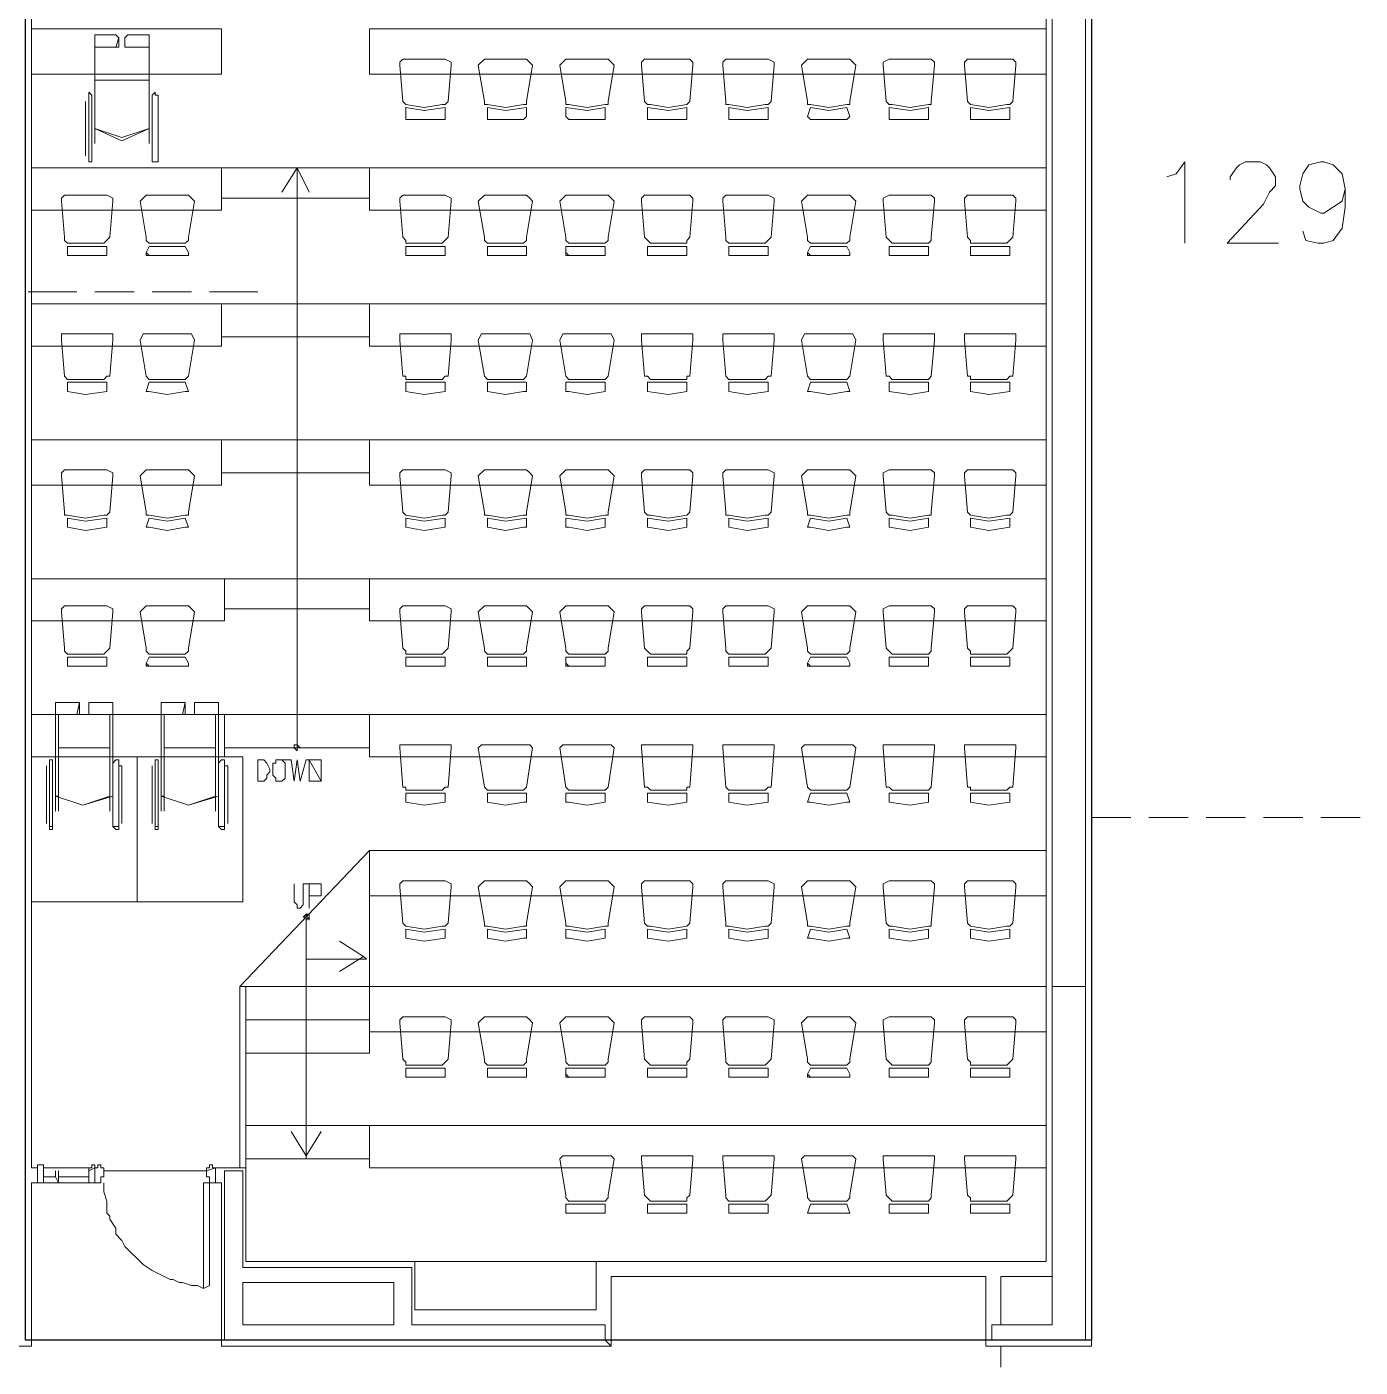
# Model space of a CAD drawing. Header units: metres. Extents: x 3 to 116, y 0 to 119.
# Drawn here: x 24.52 to 35.81, y 28.2 to 39.55 of the extents above; entities that cross this region are included whole.
import ezdxf

# ---------------------------------------------------------------- set-up
doc = ezdxf.new("R2010")
doc.units = ezdxf.units.M
doc.layers.add('PDF_Geometry', color=7, linetype='Continuous', transparency=0.8)

msp = doc.modelspace()

# ---------------------------------------------------------------- linework, layer by layer
msp.add_lwpolyline([(24.504, 42.913), (33.534, 42.913), (33.534, 28.433), (24.504, 28.433)], close=True)
at = {"layer": 'PDF_Geometry', "lineweight": 5}
for points in [[(29.467, 28.382), (29.467, 28.97), (32.639, 28.97), (32.639, 28.382), (33.534, 28.382), (33.534, 42.913), (33.483, 42.913), (33.483, 31.426), (33.202, 31.426), (33.202, 42.913)], [(17.187, 29.763), (17.187, 28.382), (24.555, 28.382), (24.555, 29.763), (24.657, 29.763), (24.657, 29.917), (24.606, 29.917), (24.606, 29.763), (24.606, 29.891), (24.555, 29.891), (24.555, 42.094), (24.555, 42.222), (24.555, 42.094), (24.632, 42.094), (24.632, 42.222), (24.606, 42.222), (24.606, 42.248), (24.58, 42.248), (24.58, 42.222), (24.555, 42.222)], [(27.804, 29.098), (27.804, 28.689), (29.339, 28.689), (29.339, 29.098), (33.15, 29.098), (33.15, 40.969), (32.92, 41.122)], [(25.271, 39.382), (25.297, 39.382), (25.297, 39.459), (25.271, 39.485), (25.092, 39.485), (25.092, 39.459), (25.092, 39.382), (25.271, 39.382), (25.297, 39.459), (25.297, 39.382)], [(25.092, 38.666), (25.092, 38.564), (25.092, 38.692), (25.322, 38.589), (25.553, 38.692), (25.553, 38.564), (25.553, 39.382), (25.553, 39.459), (25.553, 39.382), (25.348, 39.382), (25.348, 39.459)], [(25.373, 39.382), (25.348, 39.382), (25.348, 39.459), (25.373, 39.485), (25.553, 39.485), (25.553, 39.459)], [(25.092, 38.564), (25.092, 39.382), (25.092, 38.692), (25.322, 38.615), (25.553, 38.692), (25.553, 38.564), (25.553, 38.666)], [(25.553, 38.692), (25.553, 39.382)], [(29.774, 38.896), (29.799, 38.896), (29.774, 38.896), (29.748, 38.922), (29.722, 39.229), (29.722, 39.255), (29.748, 39.28), (30.132, 39.28), (30.157, 39.255), (30.157, 39.229), (30.132, 38.922), (30.106, 38.896), (29.953, 38.871), (29.799, 38.896)], [(30.439, 38.896), (30.464, 38.896), (30.439, 38.896), (30.439, 38.922), (30.413, 39.229), (30.413, 39.255), (30.439, 39.28), (30.797, 39.28), (30.848, 39.255), (30.848, 39.229), (30.822, 38.922), (30.797, 38.896), (30.771, 38.896), (30.618, 38.871), (30.464, 38.896)], [(31.129, 38.896), (31.155, 38.896), (31.129, 38.896), (31.129, 38.922), (31.078, 39.229), (31.129, 39.28), (31.488, 39.28), (31.539, 39.229), (31.488, 38.922), (31.488, 38.896), (31.462, 38.896), (31.309, 38.871), (31.155, 38.896)], [(31.82, 38.896), (31.846, 38.896), (31.82, 38.896), (31.795, 38.922), (31.769, 39.229), (31.769, 39.255), (31.82, 39.28), (32.178, 39.28), (32.204, 39.255), (32.204, 39.229), (32.178, 38.922), (32.178, 38.896), (32.153, 38.896), (31.999, 38.871), (31.846, 38.896)], [(25.553, 39.101), (25.092, 39.101)], [(25.015, 38.922), (25.015, 38.461), (25.015, 38.922)], [(25.578, 38.41), (25.629, 38.41), (25.629, 38.922), (25.629, 38.461)], [(25.629, 38.922), (25.629, 38.922)], [(28.06, 38.871), (28.06, 38.794), (28.06, 38.871), (27.881, 38.845), (27.727, 38.871), (27.727, 38.768), (27.727, 38.794), (27.727, 38.768), (28.06, 38.768), (28.06, 38.794), (28.06, 38.768)], [(28.75, 38.871), (28.75, 38.794), (28.75, 38.871), (28.571, 38.845), (28.418, 38.871), (28.418, 38.768), (28.418, 38.794), (28.418, 38.768), (28.725, 38.768), (28.75, 38.794), (28.725, 38.768)], [(29.415, 38.871), (29.415, 38.794), (29.415, 38.871), (29.262, 38.845), (29.083, 38.871), (29.083, 38.794), (29.108, 38.768), (29.083, 38.794), (29.108, 38.768), (29.415, 38.768), (29.415, 38.794), (29.415, 38.768)], [(30.106, 38.871), (30.106, 38.794), (30.106, 38.871), (29.953, 38.845), (29.774, 38.871), (29.774, 38.768), (29.774, 38.794), (29.774, 38.768), (30.106, 38.768), (30.106, 38.794), (30.106, 38.768)], [(30.797, 38.871), (30.797, 38.794), (30.797, 38.871), (30.618, 38.845), (30.464, 38.871), (30.464, 38.768), (30.464, 38.794), (30.464, 38.768), (30.797, 38.768), (30.797, 38.794), (30.797, 38.768)], [(31.462, 38.871), (31.488, 38.794), (31.462, 38.871), (31.309, 38.845), (31.155, 38.871), (31.129, 38.794), (31.155, 38.768), (31.129, 38.794), (31.155, 38.768), (31.462, 38.768), (31.488, 38.794), (31.462, 38.768)], [(32.153, 38.871), (32.153, 38.794), (32.153, 38.871), (31.999, 38.845), (31.82, 38.871), (31.82, 38.768), (31.82, 38.794), (31.82, 38.768), (32.153, 38.768), (32.153, 38.794), (32.153, 38.768)], [(32.843, 38.871), (32.843, 38.794), (32.843, 38.871), (32.664, 38.845), (32.511, 38.871), (32.511, 38.768), (32.511, 38.794), (32.511, 38.768), (32.843, 38.768), (32.843, 38.794), (32.843, 38.768)], [(25.553, 38.692), (25.553, 38.692)], [(25.092, 38.564), (25.092, 38.564)], [(25.015, 38.461), (25.015, 38.461)], [(25.041, 38.41), (25.066, 38.41)], [(25.629, 38.461), (25.629, 38.461)], [(34.251, 38.308), (34.174, 38.282), (34.251, 38.308), (34.327, 38.41), (34.327, 37.72)], [(34.711, 38.257), (34.711, 38.282), (34.762, 38.359), (34.788, 38.385), (34.839, 38.41), (34.967, 38.41), (35.018, 38.385), (35.044, 38.359), (35.095, 38.282), (35.095, 38.206), (35.044, 38.154), (34.992, 38.052), (34.685, 37.72), (35.12, 37.72)], [(35.658, 38.078), (35.683, 38.18), (35.658, 38.078), (35.504, 37.975), (35.478, 37.975), (35.376, 38.027), (35.325, 38.078), (35.299, 38.18), (35.299, 38.206), (35.325, 38.308), (35.376, 38.385), (35.478, 38.41), (35.504, 38.41), (35.581, 38.385), (35.658, 38.308), (35.683, 38.18), (35.683, 38.027), (35.658, 37.847), (35.581, 37.745), (35.504, 37.72), (35.453, 37.72), (35.351, 37.745), (35.325, 37.822)], [(24.555, 38.359), (24.555, 38.001), (26.166, 38.001), (26.166, 38.359), (26.166, 38.103), (27.42, 38.103), (27.42, 38.359), (26.166, 38.359), (24.555, 38.359), (33.15, 38.359)], [(26.678, 38.154), (26.806, 38.359), (26.908, 38.154)], [(26.806, 38.359), (26.806, 33.447)], [(25.194, 37.694), (25.194, 37.643), (25.194, 37.694), (24.862, 37.694), (24.862, 37.617), (24.862, 37.643), (24.862, 37.617), (25.194, 37.617), (25.194, 37.643), (25.194, 37.617)], [(25.859, 37.694), (25.885, 37.643), (25.859, 37.694), (25.553, 37.694), (25.527, 37.643), (25.527, 37.617), (25.553, 37.617), (25.527, 37.617), (25.527, 37.643), (25.553, 37.617), (25.885, 37.617), (25.885, 37.643), (25.885, 37.617), (25.859, 37.617)], [(28.06, 37.694), (28.06, 37.643), (28.06, 37.694), (27.727, 37.694), (27.727, 37.617), (27.727, 37.643), (27.727, 37.617), (28.06, 37.617), (28.06, 37.643), (28.06, 37.617)], [(28.75, 37.694), (28.75, 37.643), (28.75, 37.694), (28.418, 37.694), (28.418, 37.617), (28.418, 37.643), (28.418, 37.617), (28.75, 37.617), (28.75, 37.643), (28.75, 37.617), (28.725, 37.617)], [(29.415, 37.694), (29.415, 37.643), (29.415, 37.694), (29.083, 37.694), (29.083, 37.617), (29.108, 37.617), (29.083, 37.617), (29.083, 37.643), (29.108, 37.617), (29.415, 37.617), (29.415, 37.643), (29.415, 37.617)], [(30.106, 37.694), (30.106, 37.643), (30.106, 37.694), (29.774, 37.694), (29.774, 37.617), (29.774, 37.643), (29.774, 37.617), (30.106, 37.617), (30.106, 37.643), (30.106, 37.617)], [(30.797, 37.694), (30.797, 37.643), (30.797, 37.694), (30.464, 37.694), (30.464, 37.617), (30.464, 37.643), (30.464, 37.617), (30.797, 37.617), (30.797, 37.643), (30.797, 37.617)], [(31.462, 37.694), (31.488, 37.643), (31.462, 37.694), (31.155, 37.694), (31.129, 37.643), (31.129, 37.617), (31.155, 37.617), (31.129, 37.617), (31.129, 37.643), (31.155, 37.617), (31.488, 37.617), (31.488, 37.643), (31.488, 37.617), (31.462, 37.617)], [(32.153, 37.694), (32.153, 37.643), (32.153, 37.694), (31.82, 37.694), (31.82, 37.617), (31.82, 37.643), (31.82, 37.617), (32.153, 37.617), (32.153, 37.643), (32.153, 37.617)], [(32.843, 37.694), (32.843, 37.643), (32.843, 37.694), (32.511, 37.694), (32.511, 37.617), (32.511, 37.643), (32.511, 37.617), (32.843, 37.617), (32.843, 37.643), (32.843, 37.617)], [(24.939, 37.31), (24.529, 37.31)], [(25.425, 37.31), (25.092, 37.31)], [(25.911, 37.31), (25.578, 37.31)], [(26.473, 37.31), (26.064, 37.31)], [(33.15, 37.208), (24.555, 37.208), (26.166, 37.208), (27.42, 37.208), (27.42, 36.927), (26.166, 36.927), (26.166, 37.208), (26.166, 36.85), (24.555, 36.85), (24.555, 37.208)], [(27.727, 36.594), (27.727, 36.568), (27.727, 36.594), (27.701, 36.594), (27.676, 36.901), (27.676, 36.952), (28.111, 36.952), (28.111, 36.901), (28.085, 36.594), (28.06, 36.594), (28.034, 36.568), (27.727, 36.568)], [(25.194, 36.543), (25.194, 36.466), (25.194, 36.543), (24.862, 36.543), (24.862, 36.466), (25.015, 36.44), (25.194, 36.466)], [(25.859, 36.543), (25.885, 36.466), (25.859, 36.543), (25.553, 36.543), (25.527, 36.466), (25.553, 36.466), (25.527, 36.466), (25.553, 36.466), (25.706, 36.44), (25.859, 36.466), (25.885, 36.466), (25.859, 36.466)], [(28.06, 36.543), (28.06, 36.466), (28.06, 36.543), (27.727, 36.543), (27.727, 36.466), (27.881, 36.44), (28.06, 36.466)], [(28.75, 36.543), (28.75, 36.466), (28.75, 36.543), (28.418, 36.543), (28.418, 36.466), (28.571, 36.44), (28.725, 36.466), (28.75, 36.466), (28.725, 36.466)], [(29.415, 36.543), (29.415, 36.466), (29.415, 36.543), (29.083, 36.543), (29.083, 36.466), (29.108, 36.466), (29.083, 36.466), (29.108, 36.466), (29.262, 36.44), (29.415, 36.466)], [(30.106, 36.543), (30.106, 36.466), (30.106, 36.543), (29.774, 36.543), (29.774, 36.466), (29.953, 36.44), (30.106, 36.466)], [(30.797, 36.543), (30.797, 36.466), (30.797, 36.543), (30.464, 36.543), (30.464, 36.466), (30.618, 36.44), (30.797, 36.466)], [(31.462, 36.543), (31.488, 36.466), (31.462, 36.543), (31.155, 36.543), (31.129, 36.466), (31.155, 36.466), (31.129, 36.466), (31.155, 36.466), (31.309, 36.44), (31.462, 36.466), (31.488, 36.466), (31.462, 36.466)], [(32.153, 36.543), (32.153, 36.466), (32.153, 36.543), (31.82, 36.543), (31.82, 36.466), (31.999, 36.44), (32.153, 36.466)], [(32.843, 36.543), (32.843, 36.466), (32.843, 36.543), (32.511, 36.543), (32.511, 36.466), (32.664, 36.44), (32.843, 36.466)], [(24.555, 36.057), (24.555, 35.673), (26.166, 35.673), (26.166, 36.057), (26.166, 35.775), (27.42, 35.775), (27.42, 36.057), (26.166, 36.057), (24.555, 36.057), (33.15, 36.057)], [(25.527, 35.417), (25.553, 35.417), (25.527, 35.417), (25.527, 35.443), (25.476, 35.75), (25.527, 35.801), (25.885, 35.801), (25.936, 35.75), (25.885, 35.443), (25.885, 35.417), (25.859, 35.417), (25.706, 35.392), (25.553, 35.417)], [(28.392, 35.417), (28.418, 35.417), (28.392, 35.417), (28.392, 35.443), (28.341, 35.75), (28.392, 35.801), (28.75, 35.801), (28.776, 35.775), (28.801, 35.75), (28.75, 35.443), (28.75, 35.417), (28.725, 35.417), (28.571, 35.392), (28.418, 35.417)], [(29.083, 35.417), (29.108, 35.417), (29.083, 35.417), (29.083, 35.443), (29.032, 35.75), (29.057, 35.775), (29.083, 35.801), (29.441, 35.801), (29.492, 35.75), (29.441, 35.443), (29.441, 35.417), (29.415, 35.417), (29.262, 35.392), (29.108, 35.417)], [(29.774, 35.417), (29.799, 35.417), (29.774, 35.417), (29.748, 35.443), (29.722, 35.75), (29.722, 35.775), (29.748, 35.801), (30.132, 35.801), (30.157, 35.775), (30.157, 35.75), (30.132, 35.443), (30.106, 35.417), (29.953, 35.392), (29.799, 35.417)], [(30.439, 35.417), (30.464, 35.417), (30.439, 35.417), (30.439, 35.443), (30.413, 35.75), (30.413, 35.775), (30.439, 35.801), (30.797, 35.801), (30.848, 35.775), (30.848, 35.75), (30.822, 35.443), (30.797, 35.417), (30.771, 35.417), (30.618, 35.392), (30.464, 35.417)], [(25.194, 35.392), (25.194, 35.315), (25.194, 35.392), (25.015, 35.366), (24.862, 35.392), (24.862, 35.315), (25.015, 35.289), (25.194, 35.315)], [(25.859, 35.392), (25.885, 35.315), (25.859, 35.392), (25.706, 35.366), (25.553, 35.392), (25.527, 35.315), (25.553, 35.315), (25.527, 35.315), (25.553, 35.315), (25.706, 35.289), (25.859, 35.315), (25.885, 35.315), (25.859, 35.315)], [(28.06, 35.392), (28.06, 35.315), (28.06, 35.392), (27.881, 35.366), (27.727, 35.392), (27.727, 35.315), (27.881, 35.289), (28.06, 35.315)], [(28.75, 35.392), (28.75, 35.315), (28.75, 35.392), (28.571, 35.366), (28.418, 35.392), (28.418, 35.315), (28.571, 35.289), (28.725, 35.315), (28.75, 35.315), (28.725, 35.315)], [(29.415, 35.392), (29.415, 35.315), (29.415, 35.392), (29.262, 35.366), (29.083, 35.392), (29.083, 35.315), (29.108, 35.315), (29.083, 35.315), (29.108, 35.315), (29.262, 35.289), (29.415, 35.315)], [(30.106, 35.392), (30.106, 35.315), (30.106, 35.392), (29.953, 35.366), (29.774, 35.392), (29.774, 35.315), (29.953, 35.289), (30.106, 35.315)], [(30.797, 35.392), (30.797, 35.315), (30.797, 35.392), (30.618, 35.366), (30.464, 35.392), (30.464, 35.315), (30.618, 35.289), (30.797, 35.315)], [(31.462, 35.392), (31.488, 35.315), (31.462, 35.392), (31.309, 35.366), (31.155, 35.392), (31.129, 35.315), (31.155, 35.315), (31.129, 35.315), (31.155, 35.315), (31.309, 35.289), (31.462, 35.315), (31.488, 35.315), (31.462, 35.315)], [(32.153, 35.392), (32.153, 35.315), (32.153, 35.392), (31.999, 35.366), (31.82, 35.392), (31.82, 35.315), (31.999, 35.289), (32.153, 35.315)], [(32.843, 35.392), (32.843, 35.315), (32.843, 35.392), (32.664, 35.366), (32.511, 35.392), (32.511, 35.315), (32.664, 35.289), (32.843, 35.315)], [(33.15, 34.88), (24.555, 34.88), (26.192, 34.88), (27.42, 34.88), (27.42, 34.624), (26.192, 34.624), (26.192, 34.88), (26.192, 34.522), (24.555, 34.522), (24.555, 34.88)], [(25.194, 34.215), (25.194, 34.164), (25.194, 34.215), (24.862, 34.215), (24.862, 34.138), (24.862, 34.164), (24.862, 34.138), (25.194, 34.138), (25.194, 34.164), (25.194, 34.138)], [(25.859, 34.215), (25.885, 34.164), (25.859, 34.215), (25.553, 34.215), (25.527, 34.164), (25.527, 34.138), (25.553, 34.138), (25.527, 34.138), (25.527, 34.164), (25.553, 34.138), (25.885, 34.138), (25.885, 34.164), (25.885, 34.138), (25.859, 34.138)], [(28.06, 34.215), (28.06, 34.164), (28.06, 34.215), (27.727, 34.215), (27.727, 34.138), (27.727, 34.164), (27.727, 34.138), (28.06, 34.138), (28.06, 34.164), (28.06, 34.138)], [(28.75, 34.215), (28.75, 34.164), (28.75, 34.215), (28.418, 34.215), (28.418, 34.138), (28.418, 34.164), (28.418, 34.138), (28.75, 34.138), (28.75, 34.164), (28.75, 34.138), (28.725, 34.138)], [(29.415, 34.215), (29.415, 34.164), (29.415, 34.215), (29.083, 34.215), (29.083, 34.138), (29.108, 34.138), (29.083, 34.138), (29.083, 34.164), (29.108, 34.138), (29.415, 34.138), (29.415, 34.164), (29.415, 34.138)], [(30.106, 34.215), (30.106, 34.164), (30.106, 34.215), (29.774, 34.215), (29.774, 34.138), (29.774, 34.164), (29.774, 34.138), (30.106, 34.138), (30.106, 34.164), (30.106, 34.138)], [(30.797, 34.215), (30.797, 34.164), (30.797, 34.215), (30.464, 34.215), (30.464, 34.138), (30.464, 34.164), (30.464, 34.138), (30.797, 34.138), (30.797, 34.164), (30.797, 34.138)], [(31.462, 34.215), (31.488, 34.164), (31.462, 34.215), (31.155, 34.215), (31.129, 34.164), (31.129, 34.138), (31.155, 34.138), (31.129, 34.138), (31.129, 34.164), (31.155, 34.138), (31.488, 34.138), (31.488, 34.164), (31.488, 34.138), (31.462, 34.138)], [(32.153, 34.215), (32.153, 34.164), (32.153, 34.215), (31.82, 34.215), (31.82, 34.138), (31.82, 34.164), (31.82, 34.138), (32.153, 34.138), (32.153, 34.164), (32.153, 34.138)], [(32.843, 34.215), (32.843, 34.164), (32.843, 34.215), (32.511, 34.215), (32.511, 34.138), (32.511, 34.164), (32.511, 34.138), (32.843, 34.138), (32.843, 34.164), (32.843, 34.138)], [(25.22, 33.831), (25.041, 33.831), (25.041, 33.729), (25.246, 33.729), (25.246, 33.831), (25.246, 33.729), (25.246, 32.91), (25.246, 33.038), (24.99, 32.961), (24.759, 33.038)], [(24.939, 33.729), (24.964, 33.729), (24.964, 33.831), (24.939, 33.831), (24.785, 33.831), (24.759, 33.831), (24.759, 33.729), (24.939, 33.729), (24.964, 33.831), (24.964, 33.754)], [(25.041, 33.831), (25.041, 33.729)], [(25.22, 33.831), (25.246, 33.831), (25.22, 33.831)], [(25.655, 33.038), (25.885, 32.961), (26.141, 33.038), (26.141, 32.91), (26.141, 33.729), (26.141, 33.831), (26.141, 33.729), (25.936, 33.729), (25.936, 33.831), (26.115, 33.831), (26.141, 33.831)], [(25.834, 33.729), (25.859, 33.729), (25.859, 33.831), (25.834, 33.831), (25.68, 33.831), (25.655, 33.831), (25.655, 33.729), (25.834, 33.729), (25.859, 33.831), (25.859, 33.754)], [(25.936, 33.831), (25.936, 33.729)], [(24.555, 33.729), (24.555, 33.371), (26.192, 33.371), (26.192, 33.729), (26.192, 33.447), (27.42, 33.447), (27.42, 33.729), (26.192, 33.729), (24.555, 33.729), (33.15, 33.729)], [(24.785, 33.729), (24.785, 33.038), (24.759, 33.038), (24.99, 32.961), (25.22, 33.038), (25.22, 32.91), (25.22, 33.038), (25.22, 33.729)], [(24.759, 32.91), (24.759, 33.729)], [(25.68, 33.729), (25.68, 33.038), (25.655, 33.038), (25.885, 32.961), (26.115, 33.038), (26.115, 32.91), (26.115, 33.038), (26.115, 33.729)], [(25.655, 32.91), (25.655, 33.729)], [(25.373, 33.371), (25.45, 33.371), (24.555, 33.371), (24.555, 32.143), (25.45, 32.143), (25.45, 33.371)], [(25.22, 33.447), (24.785, 33.447)], [(26.269, 33.371), (26.346, 33.371), (25.45, 33.371), (25.45, 32.143), (26.346, 32.143), (26.346, 33.371)], [(26.115, 33.447), (25.68, 33.447)], [(24.683, 33.294), (24.683, 32.808), (24.683, 33.294)], [(25.246, 32.782), (25.271, 32.757), (25.297, 32.757), (25.297, 33.294), (25.322, 33.294), (25.322, 32.808)], [(25.322, 33.294), (25.322, 33.294)], [(25.578, 33.294), (25.578, 32.808), (25.578, 33.294)], [(26.141, 32.782), (26.166, 32.757), (26.192, 32.757), (26.192, 33.294), (26.218, 33.294), (26.218, 32.808)], [(26.218, 33.294), (26.218, 33.294)], [(26.627, 33.345), (26.653, 33.345), (26.627, 33.345), (26.627, 33.319), (26.601, 33.319), (26.601, 33.217), (26.627, 33.191), (26.627, 33.166), (26.678, 33.166), (26.704, 33.191), (26.704, 33.319), (26.678, 33.345), (26.653, 33.345), (26.755, 33.345), (26.78, 33.166), (26.806, 33.345), (26.832, 33.166), (26.883, 33.345), (26.908, 33.345), (26.908, 33.166), (27.011, 33.166), (26.908, 33.345), (27.011, 33.345), (27.011, 33.166)], [(24.785, 33.038), (24.785, 32.91)], [(25.22, 33.038), (25.22, 33.038)], [(25.68, 33.038), (25.68, 32.91)], [(26.115, 33.038), (26.115, 33.038)], [(28.06, 33.064), (28.06, 32.987), (28.06, 33.064), (27.727, 33.064), (27.727, 32.987), (27.881, 32.961), (28.06, 32.987)], [(28.75, 33.064), (28.75, 32.987), (28.75, 33.064), (28.418, 33.064), (28.418, 32.987), (28.571, 32.961), (28.725, 32.987), (28.75, 32.987), (28.725, 32.987)], [(29.415, 33.064), (29.415, 32.987), (29.415, 33.064), (29.083, 33.064), (29.083, 32.987), (29.108, 32.987), (29.083, 32.987), (29.108, 32.987), (29.262, 32.961), (29.415, 32.987)], [(30.106, 33.064), (30.106, 32.987), (30.106, 33.064), (29.774, 33.064), (29.774, 32.987), (29.953, 32.961), (30.106, 32.987)], [(30.797, 33.064), (30.797, 32.987), (30.797, 33.064), (30.464, 33.064), (30.464, 32.987), (30.618, 32.961), (30.797, 32.987)], [(31.462, 33.064), (31.488, 32.987), (31.462, 33.064), (31.155, 33.064), (31.129, 32.987), (31.155, 32.987), (31.129, 32.987), (31.155, 32.987), (31.309, 32.961), (31.462, 32.987), (31.488, 32.987), (31.462, 32.987)], [(32.153, 33.064), (32.153, 32.987), (32.153, 33.064), (31.82, 33.064), (31.82, 32.987), (31.999, 32.961), (32.153, 32.987)], [(32.843, 33.064), (32.843, 32.987), (32.843, 33.064), (32.511, 33.064), (32.511, 32.987), (32.664, 32.961), (32.843, 32.987)], [(24.683, 32.808), (24.683, 32.808)], [(24.759, 32.91), (24.759, 32.91)], [(25.322, 32.808), (25.322, 32.808)], [(25.578, 32.808), (25.578, 32.808)], [(25.655, 32.91), (25.655, 32.91)], [(26.218, 32.808), (26.218, 32.808)], [(33.534, 32.859), (33.867, 32.859)], [(34.02, 32.859), (34.353, 32.859)], [(34.506, 32.859), (34.839, 32.859)], [(34.992, 32.859), (35.325, 32.859)], [(35.478, 32.859), (35.811, 32.859)], [(24.708, 32.782), (24.708, 32.757), (24.734, 32.757), (24.734, 32.782)], [(25.604, 32.782), (25.604, 32.757), (25.629, 32.757), (25.629, 32.782)], [(26.32, 31.426), (27.42, 32.578)], [(33.15, 32.578), (27.42, 32.578), (27.42, 31.426)], [(26.78, 32.168), (26.78, 32.296), (26.78, 32.143), (26.806, 32.117), (26.806, 32.091), (26.832, 32.091), (26.857, 32.117), (26.857, 32.296), (26.908, 32.296), (26.908, 32.091)], [(26.908, 32.296), (27.011, 32.296), (27.011, 32.194), (26.908, 32.194)], [(29.083, 31.938), (29.108, 31.938), (29.083, 31.938), (29.083, 31.964), (29.032, 32.271), (29.057, 32.296), (29.083, 32.322), (29.441, 32.322), (29.492, 32.271), (29.441, 31.964), (29.441, 31.938), (29.415, 31.938), (29.262, 31.912), (29.108, 31.938)], [(29.774, 31.938), (29.799, 31.938), (29.774, 31.938), (29.748, 31.964), (29.722, 32.271), (29.722, 32.296), (29.748, 32.322), (30.132, 32.322), (30.157, 32.296), (30.157, 32.271), (30.132, 31.964), (30.106, 31.938), (29.953, 31.912), (29.799, 31.938)], [(30.439, 31.938), (30.464, 31.938), (30.439, 31.938), (30.439, 31.964), (30.413, 32.271), (30.413, 32.296), (30.439, 32.322), (30.797, 32.322), (30.848, 32.296), (30.848, 32.271), (30.822, 31.964), (30.797, 31.938), (30.771, 31.938), (30.618, 31.912), (30.464, 31.938)], [(26.908, 32.04), (26.908, 32.015), (26.908, 32.04), (26.883, 32.04), (26.857, 32.015), (26.883, 32.015), (26.883, 31.989), (26.908, 32.015), (26.908, 32.04), (26.908, 31.989), (26.883, 32.04), (26.883, 31.989), (26.883, 32.04), (26.883, 32.015), (26.883, 29.968)], [(28.06, 31.912), (28.06, 31.836), (28.06, 31.912), (27.881, 31.887), (27.727, 31.912), (27.727, 31.836), (27.881, 31.81), (28.06, 31.836)], [(28.75, 31.912), (28.75, 31.836), (28.75, 31.912), (28.571, 31.887), (28.418, 31.912), (28.418, 31.836), (28.571, 31.81), (28.725, 31.836), (28.75, 31.836), (28.725, 31.836)], [(29.415, 31.912), (29.415, 31.836), (29.415, 31.912), (29.262, 31.887), (29.083, 31.912), (29.083, 31.836), (29.108, 31.836), (29.083, 31.836), (29.108, 31.836), (29.262, 31.81), (29.415, 31.836)], [(30.106, 31.912), (30.106, 31.836), (30.106, 31.912), (29.953, 31.887), (29.774, 31.912), (29.774, 31.836), (29.953, 31.81), (30.106, 31.836)], [(30.797, 31.912), (30.797, 31.836), (30.797, 31.912), (30.618, 31.887), (30.464, 31.912), (30.464, 31.836), (30.618, 31.81), (30.797, 31.836)], [(31.462, 31.912), (31.488, 31.836), (31.462, 31.912), (31.309, 31.887), (31.155, 31.912), (31.129, 31.836), (31.155, 31.836), (31.129, 31.836), (31.155, 31.836), (31.309, 31.81), (31.462, 31.836), (31.488, 31.836), (31.462, 31.836)], [(32.153, 31.912), (32.153, 31.836), (32.153, 31.912), (31.999, 31.887), (31.82, 31.912), (31.82, 31.836), (31.999, 31.81), (32.153, 31.836)], [(32.843, 31.912), (32.843, 31.836), (32.843, 31.912), (32.664, 31.887), (32.511, 31.912), (32.511, 31.836), (32.664, 31.81), (32.843, 31.836)], [(26.883, 31.657), (27.394, 31.657), (27.369, 31.682), (27.164, 31.81)], [(27.164, 31.554), (27.369, 31.682)], [(26.371, 31.375), (26.371, 29.891), (26.166, 29.891)], [(26.371, 31.426), (33.15, 31.426)], [(33.483, 31.426), (33.483, 28.433), (32.69, 28.433), (32.69, 28.561), (33.202, 28.561), (33.202, 31.426)], [(27.727, 30.787), (27.727, 30.761), (27.727, 30.787), (27.701, 30.812), (27.676, 31.119), (27.676, 31.145), (27.701, 31.17), (28.06, 31.17), (28.111, 31.145), (28.111, 31.119), (28.085, 30.812), (28.034, 30.761), (27.727, 30.761)], [(28.06, 30.736), (28.06, 30.684), (28.06, 30.736), (27.727, 30.736), (27.727, 30.659), (27.727, 30.684), (27.727, 30.659), (28.06, 30.659), (28.06, 30.684), (28.06, 30.659)], [(28.75, 30.736), (28.75, 30.684), (28.75, 30.736), (28.418, 30.736), (28.418, 30.659), (28.418, 30.684), (28.418, 30.659), (28.75, 30.659), (28.75, 30.684), (28.75, 30.659), (28.725, 30.659)], [(29.415, 30.736), (29.415, 30.684), (29.415, 30.736), (29.083, 30.736), (29.083, 30.659), (29.108, 30.659), (29.083, 30.659), (29.083, 30.684), (29.108, 30.659), (29.415, 30.659), (29.415, 30.684), (29.415, 30.659)], [(30.106, 30.736), (30.106, 30.684), (30.106, 30.736), (29.774, 30.736), (29.774, 30.659), (29.774, 30.684), (29.774, 30.659), (30.106, 30.659), (30.106, 30.684), (30.106, 30.659)], [(30.797, 30.736), (30.797, 30.684), (30.797, 30.736), (30.464, 30.736), (30.464, 30.659), (30.464, 30.684), (30.464, 30.659), (30.797, 30.659), (30.797, 30.684), (30.797, 30.659)], [(31.462, 30.736), (31.488, 30.684), (31.462, 30.736), (31.155, 30.736), (31.129, 30.684), (31.129, 30.659), (31.155, 30.659), (31.129, 30.659), (31.129, 30.684), (31.155, 30.659), (31.488, 30.659), (31.488, 30.684), (31.488, 30.659), (31.462, 30.659)], [(32.153, 30.736), (32.153, 30.684), (32.153, 30.736), (31.82, 30.736), (31.82, 30.659), (31.82, 30.684), (31.82, 30.659), (32.153, 30.659), (32.153, 30.684), (32.153, 30.659)], [(32.843, 30.736), (32.843, 30.684), (32.843, 30.736), (32.511, 30.736), (32.511, 30.659), (32.511, 30.684), (32.511, 30.659), (32.843, 30.659), (32.843, 30.684), (32.843, 30.659)], [(33.15, 30.249), (26.422, 30.249)], [(26.755, 30.198), (26.883, 29.994), (27.011, 30.198)], [(32.511, 29.636), (32.511, 29.61), (32.511, 29.636), (32.485, 29.661), (32.46, 29.968), (32.46, 29.994), (32.895, 29.994), (32.895, 29.968), (32.869, 29.661), (32.818, 29.61), (32.511, 29.61)], [(24.759, 29.866), (24.759, 29.815), (24.657, 29.815), (24.759, 29.815), (24.785, 29.763), (24.657, 29.763), (24.657, 29.891), (24.785, 29.891), (25.041, 29.891), (25.041, 29.763), (24.785, 29.763), (24.785, 29.866), (24.785, 29.815), (25.041, 29.815), (25.041, 29.866), (25.092, 29.891), (25.092, 29.763), (25.092, 29.917), (25.066, 29.917), (25.066, 29.891), (25.041, 29.891), (25.041, 29.763), (25.092, 29.763)], [(26.115, 29.763), (26.166, 29.763), (26.115, 29.763), (26.115, 29.891), (26.039, 29.866), (25.169, 29.866)], [(29.339, 29.098), (27.804, 29.098), (26.371, 29.098), (26.371, 29.891), (26.115, 29.891)], [(26.192, 28.433), (26.192, 29.866), (26.346, 29.866), (26.346, 29.047), (27.778, 29.047), (27.778, 28.561), (29.415, 28.561), (29.415, 28.433)], [(24.606, 29.763), (24.555, 29.763)], [(25.169, 29.712), (25.169, 29.763), (25.169, 29.687), (25.194, 29.61), (25.194, 29.508), (25.22, 29.482), (25.22, 29.456), (25.271, 29.38), (25.271, 29.329), (25.322, 29.277), (25.348, 29.226), (25.501, 29.073), (25.578, 29.022), (25.732, 28.945), (25.757, 28.945), (25.808, 28.919), (25.834, 28.919), (25.911, 28.894), (25.962, 28.894), (26.013, 28.868)], [(26.166, 29.763), (26.166, 28.382), (29.467, 28.382), (29.415, 28.433), (26.192, 28.433), (27.778, 28.433)], [(29.415, 29.584), (29.415, 29.508), (29.415, 29.584), (29.083, 29.584), (29.083, 29.508), (29.108, 29.508), (29.083, 29.508), (29.415, 29.508)], [(30.106, 29.584), (30.106, 29.508), (30.106, 29.584), (29.774, 29.584), (29.774, 29.508), (30.106, 29.508)], [(30.797, 29.584), (30.797, 29.508), (30.797, 29.584), (30.464, 29.584), (30.464, 29.508), (30.797, 29.508)], [(31.462, 29.584), (31.488, 29.508), (31.462, 29.584), (31.155, 29.584), (31.129, 29.508), (31.155, 29.508), (31.129, 29.508), (31.488, 29.508), (31.462, 29.508)], [(32.153, 29.584), (32.153, 29.508), (32.153, 29.584), (31.82, 29.584), (31.82, 29.508), (32.153, 29.508)], [(32.843, 29.584), (32.843, 29.508), (32.843, 29.584), (32.511, 29.584), (32.511, 29.508), (32.843, 29.508)], [(33.202, 28.97), (32.767, 28.97), (32.767, 28.561), (32.69, 28.561), (32.69, 28.433)], [(32.767, 28.382), (32.767, 28.203)]]:
    msp.add_lwpolyline(points, dxfattribs=at)
for points in [[(24.555, 39.152), (24.555, 39.536), (26.166, 39.536), (26.166, 39.152)], [(33.15, 39.536), (33.15, 39.152), (27.42, 39.152), (27.42, 39.536)], [(27.727, 38.896), (27.701, 38.922), (27.676, 39.229), (27.676, 39.255), (27.701, 39.28), (28.06, 39.28), (28.111, 39.255), (28.111, 39.229), (28.085, 38.922), (28.06, 38.896), (28.034, 38.896), (27.881, 38.871)], [(28.418, 38.896), (28.392, 38.896), (28.392, 38.922), (28.341, 39.229), (28.392, 39.28), (28.75, 39.28), (28.801, 39.229), (28.75, 38.922), (28.75, 38.896), (28.725, 38.896), (28.571, 38.871)], [(29.108, 38.896), (29.083, 38.896), (29.083, 38.922), (29.032, 39.229), (29.083, 39.28), (29.441, 39.28), (29.492, 39.229), (29.441, 38.922), (29.441, 38.896), (29.415, 38.896), (29.262, 38.871)], [(32.511, 38.896), (32.485, 38.922), (32.46, 39.229), (32.46, 39.255), (32.485, 39.28), (32.869, 39.28), (32.895, 39.255), (32.895, 39.229), (32.869, 38.922), (32.843, 38.896), (32.818, 38.896), (32.664, 38.871)], [(25.066, 38.973), (25.041, 38.999), (25.041, 38.41), (25.066, 38.41)], [(25.578, 38.973), (25.578, 38.41), (25.629, 38.41), (25.629, 38.973), (25.604, 38.973), (25.604, 38.999)], [(33.15, 38.001), (33.15, 38.359), (27.42, 38.359), (27.42, 38.001)], [(24.862, 37.72), (24.836, 37.745), (24.836, 37.771), (24.811, 38.078), (24.811, 38.103), (24.836, 38.129), (25.194, 38.129), (25.246, 38.103), (25.246, 38.078), (25.22, 37.771), (25.169, 37.72)], [(25.553, 37.72), (25.527, 37.745), (25.527, 37.771), (25.476, 38.078), (25.527, 38.129), (25.885, 38.129), (25.936, 38.078), (25.885, 37.771), (25.885, 37.745), (25.859, 37.72)], [(27.727, 37.72), (27.727, 37.745), (27.701, 37.771), (27.676, 38.078), (27.676, 38.103), (27.701, 38.129), (28.06, 38.129), (28.111, 38.103), (28.111, 38.078), (28.085, 37.771), (28.034, 37.72)], [(28.418, 37.72), (28.392, 37.745), (28.392, 37.771), (28.341, 38.078), (28.392, 38.129), (28.75, 38.129), (28.776, 38.103), (28.801, 38.078), (28.75, 37.771), (28.75, 37.745), (28.725, 37.72)], [(29.108, 37.72), (29.083, 37.745), (29.083, 37.771), (29.032, 38.078), (29.057, 38.103), (29.083, 38.129), (29.441, 38.129), (29.492, 38.078), (29.441, 37.771), (29.441, 37.745), (29.415, 37.72)], [(29.799, 37.72), (29.748, 37.771), (29.722, 38.078), (29.722, 38.103), (29.748, 38.129), (30.132, 38.129), (30.157, 38.103), (30.157, 38.078), (30.132, 37.771), (30.106, 37.745), (30.106, 37.72)], [(30.464, 37.72), (30.439, 37.745), (30.439, 37.771), (30.413, 38.078), (30.413, 38.103), (30.439, 38.129), (30.797, 38.129), (30.848, 38.103), (30.848, 38.078), (30.822, 37.771), (30.771, 37.72)], [(31.155, 37.72), (31.129, 37.745), (31.129, 37.771), (31.078, 38.078), (31.129, 38.129), (31.488, 38.129), (31.539, 38.078), (31.488, 37.771), (31.488, 37.745), (31.462, 37.72)], [(31.846, 37.72), (31.795, 37.771), (31.769, 38.078), (31.769, 38.103), (31.82, 38.129), (32.178, 38.129), (32.204, 38.103), (32.204, 38.078), (32.178, 37.771), (32.178, 37.745), (32.153, 37.72)], [(32.511, 37.72), (32.511, 37.745), (32.485, 37.771), (32.46, 38.078), (32.46, 38.103), (32.485, 38.129), (32.869, 38.129), (32.895, 38.103), (32.895, 38.078), (32.869, 37.771), (32.818, 37.72)], [(33.15, 36.85), (33.15, 37.208), (27.42, 37.208), (27.42, 36.85)], [(24.862, 36.568), (24.836, 36.594), (24.811, 36.901), (24.811, 36.952), (25.246, 36.952), (25.246, 36.901), (25.22, 36.594), (25.194, 36.594), (25.169, 36.568)], [(25.553, 36.568), (25.527, 36.594), (25.476, 36.901), (25.501, 36.952), (25.911, 36.952), (25.936, 36.901), (25.885, 36.594), (25.859, 36.568)], [(28.418, 36.568), (28.392, 36.594), (28.341, 36.901), (28.367, 36.952), (28.776, 36.952), (28.801, 36.901), (28.75, 36.594), (28.725, 36.568)], [(29.108, 36.568), (29.083, 36.594), (29.032, 36.901), (29.057, 36.952), (29.467, 36.952), (29.492, 36.901), (29.441, 36.594), (29.415, 36.568)], [(29.799, 36.568), (29.774, 36.594), (29.748, 36.594), (29.722, 36.901), (29.722, 36.952), (30.157, 36.952), (30.157, 36.901), (30.132, 36.594), (30.106, 36.594), (30.106, 36.568)], [(30.464, 36.568), (30.439, 36.594), (30.413, 36.901), (30.413, 36.952), (30.848, 36.952), (30.848, 36.901), (30.822, 36.594), (30.797, 36.594), (30.771, 36.568)], [(31.155, 36.568), (31.129, 36.594), (31.078, 36.901), (31.104, 36.952), (31.513, 36.952), (31.539, 36.901), (31.488, 36.594), (31.462, 36.568)], [(31.846, 36.568), (31.82, 36.594), (31.795, 36.594), (31.769, 36.901), (31.769, 36.952), (32.204, 36.952), (32.204, 36.901), (32.178, 36.594), (32.153, 36.568)], [(32.511, 36.568), (32.511, 36.594), (32.485, 36.594), (32.46, 36.901), (32.46, 36.952), (32.895, 36.952), (32.895, 36.901), (32.869, 36.594), (32.843, 36.594), (32.818, 36.568)], [(33.15, 35.673), (33.15, 36.057), (27.42, 36.057), (27.42, 35.673)], [(24.862, 35.417), (24.836, 35.417), (24.836, 35.443), (24.811, 35.75), (24.811, 35.775), (24.836, 35.801), (25.194, 35.801), (25.246, 35.775), (25.246, 35.75), (25.22, 35.443), (25.194, 35.417), (25.169, 35.417), (25.015, 35.392)], [(27.727, 35.417), (27.701, 35.443), (27.676, 35.75), (27.676, 35.775), (27.701, 35.801), (28.06, 35.801), (28.111, 35.775), (28.111, 35.75), (28.085, 35.443), (28.06, 35.417), (28.034, 35.417), (27.881, 35.392)], [(31.155, 35.417), (31.129, 35.417), (31.129, 35.443), (31.078, 35.75), (31.129, 35.801), (31.488, 35.801), (31.539, 35.75), (31.488, 35.443), (31.488, 35.417), (31.462, 35.417), (31.309, 35.392)], [(31.846, 35.417), (31.82, 35.417), (31.795, 35.443), (31.769, 35.75), (31.769, 35.775), (31.82, 35.801), (32.178, 35.801), (32.204, 35.775), (32.204, 35.75), (32.178, 35.443), (32.178, 35.417), (32.153, 35.417), (31.999, 35.392)], [(32.511, 35.417), (32.485, 35.443), (32.46, 35.75), (32.46, 35.775), (32.485, 35.801), (32.869, 35.801), (32.895, 35.775), (32.895, 35.75), (32.869, 35.443), (32.843, 35.417), (32.818, 35.417), (32.664, 35.392)], [(33.15, 34.522), (33.15, 34.88), (27.42, 34.88), (27.42, 34.522)], [(24.862, 34.24), (24.836, 34.266), (24.836, 34.292), (24.811, 34.599), (24.811, 34.624), (24.836, 34.65), (25.194, 34.65), (25.246, 34.624), (25.246, 34.599), (25.22, 34.292), (25.194, 34.266), (25.169, 34.24)], [(25.553, 34.24), (25.527, 34.266), (25.527, 34.292), (25.476, 34.599), (25.527, 34.65), (25.885, 34.65), (25.936, 34.599), (25.885, 34.292), (25.885, 34.266), (25.859, 34.24)], [(27.727, 34.24), (27.727, 34.266), (27.701, 34.292), (27.676, 34.599), (27.676, 34.624), (27.701, 34.65), (28.06, 34.65), (28.111, 34.624), (28.111, 34.599), (28.085, 34.292), (28.034, 34.24)], [(28.418, 34.24), (28.392, 34.266), (28.392, 34.292), (28.341, 34.599), (28.392, 34.65), (28.75, 34.65), (28.801, 34.599), (28.75, 34.292), (28.75, 34.266), (28.725, 34.24)], [(29.108, 34.24), (29.083, 34.266), (29.083, 34.292), (29.032, 34.599), (29.083, 34.65), (29.441, 34.65), (29.492, 34.599), (29.441, 34.292), (29.441, 34.266), (29.415, 34.24)], [(29.799, 34.24), (29.748, 34.292), (29.722, 34.599), (29.722, 34.624), (29.748, 34.65), (30.132, 34.65), (30.157, 34.624), (30.157, 34.599), (30.132, 34.292), (30.106, 34.266), (30.106, 34.24)], [(30.464, 34.24), (30.439, 34.266), (30.439, 34.292), (30.413, 34.599), (30.413, 34.624), (30.439, 34.65), (30.797, 34.65), (30.848, 34.624), (30.848, 34.599), (30.822, 34.292), (30.771, 34.24)], [(31.155, 34.24), (31.129, 34.266), (31.129, 34.292), (31.078, 34.599), (31.129, 34.65), (31.488, 34.65), (31.539, 34.599), (31.488, 34.292), (31.488, 34.266), (31.462, 34.24)], [(31.846, 34.24), (31.795, 34.292), (31.769, 34.599), (31.769, 34.624), (31.82, 34.65), (32.178, 34.65), (32.204, 34.624), (32.204, 34.599), (32.178, 34.292), (32.178, 34.266), (32.153, 34.24)], [(32.511, 34.24), (32.511, 34.266), (32.485, 34.292), (32.46, 34.599), (32.46, 34.624), (32.485, 34.65), (32.869, 34.65), (32.895, 34.624), (32.895, 34.599), (32.869, 34.292), (32.818, 34.24)], [(33.15, 33.371), (33.15, 33.729), (27.42, 33.729), (27.42, 33.371)], [(26.832, 33.447), (26.806, 33.473), (26.78, 33.473), (26.78, 33.447), (26.806, 33.422), (26.806, 33.447)], [(27.727, 33.089), (27.727, 33.115), (27.701, 33.115), (27.676, 33.447), (27.676, 33.473), (28.111, 33.473), (28.111, 33.447), (28.085, 33.115), (28.06, 33.115), (28.034, 33.089)], [(28.418, 33.089), (28.392, 33.115), (28.341, 33.447), (28.367, 33.473), (28.776, 33.473), (28.801, 33.447), (28.75, 33.115), (28.725, 33.089)], [(29.108, 33.089), (29.083, 33.115), (29.032, 33.447), (29.057, 33.473), (29.467, 33.473), (29.492, 33.447), (29.441, 33.115), (29.415, 33.089)], [(29.799, 33.089), (29.774, 33.115), (29.748, 33.115), (29.722, 33.447), (29.722, 33.473), (30.157, 33.473), (30.157, 33.447), (30.132, 33.115), (30.106, 33.115), (30.106, 33.089)], [(30.464, 33.089), (30.439, 33.115), (30.413, 33.447), (30.413, 33.473), (30.848, 33.473), (30.848, 33.447), (30.822, 33.115), (30.797, 33.115), (30.771, 33.089)], [(31.155, 33.089), (31.129, 33.115), (31.078, 33.447), (31.104, 33.473), (31.513, 33.473), (31.539, 33.447), (31.488, 33.115), (31.462, 33.089)], [(31.846, 33.089), (31.82, 33.115), (31.795, 33.115), (31.769, 33.447), (31.769, 33.473), (32.204, 33.473), (32.204, 33.447), (32.178, 33.115), (32.153, 33.089)], [(32.511, 33.089), (32.511, 33.115), (32.485, 33.115), (32.46, 33.447), (32.46, 33.473), (32.895, 33.473), (32.895, 33.447), (32.869, 33.115), (32.843, 33.115), (32.818, 33.089)], [(24.734, 33.319), (24.734, 33.345), (24.708, 33.345), (24.708, 32.782), (24.734, 32.782)], [(25.246, 33.319), (25.246, 32.782), (25.297, 32.782), (25.297, 33.345), (25.271, 33.345)], [(25.629, 33.319), (25.629, 33.345), (25.604, 33.345), (25.604, 32.782), (25.629, 32.782)], [(26.141, 33.319), (26.141, 32.782), (26.192, 32.782), (26.192, 33.345), (26.166, 33.345)], [(26.473, 33.166), (26.525, 33.166), (26.55, 33.191), (26.55, 33.217), (26.576, 33.243), (26.576, 33.268), (26.55, 33.319), (26.525, 33.345), (26.473, 33.345)], [(33.15, 32.194), (33.15, 32.578), (27.42, 32.578), (27.42, 32.194)], [(27.727, 31.938), (27.701, 31.964), (27.676, 32.271), (27.676, 32.296), (27.701, 32.322), (28.06, 32.322), (28.111, 32.296), (28.111, 32.271), (28.085, 31.964), (28.06, 31.938), (28.034, 31.938), (27.881, 31.912)], [(28.418, 31.938), (28.392, 31.938), (28.392, 31.964), (28.341, 32.271), (28.392, 32.322), (28.75, 32.322), (28.776, 32.296), (28.801, 32.271), (28.75, 31.964), (28.75, 31.938), (28.725, 31.938), (28.571, 31.912)], [(31.155, 31.938), (31.129, 31.938), (31.129, 31.964), (31.078, 32.271), (31.129, 32.322), (31.488, 32.322), (31.539, 32.271), (31.488, 31.964), (31.488, 31.938), (31.462, 31.938), (31.309, 31.912)], [(31.846, 31.938), (31.82, 31.938), (31.795, 31.964), (31.769, 32.271), (31.769, 32.296), (31.82, 32.322), (32.178, 32.322), (32.204, 32.296), (32.204, 32.271), (32.178, 31.964), (32.178, 31.938), (32.153, 31.938), (31.999, 31.912)], [(32.511, 31.938), (32.485, 31.964), (32.46, 32.271), (32.46, 32.296), (32.485, 32.322), (32.869, 32.322), (32.895, 32.296), (32.895, 32.271), (32.869, 31.964), (32.843, 31.938), (32.818, 31.938), (32.664, 31.912)], [(26.371, 29.891), (26.371, 31.426), (26.32, 31.426), (26.32, 29.891)], [(26.371, 31.145), (26.371, 31.426), (27.42, 31.426), (27.42, 31.145)], [(33.15, 31.043), (33.15, 31.426), (27.42, 31.426), (27.42, 31.043)], [(26.371, 30.863), (26.371, 31.145), (27.42, 31.145), (27.42, 30.863)], [(28.418, 30.761), (28.392, 30.787), (28.392, 30.812), (28.341, 31.119), (28.392, 31.17), (28.75, 31.17), (28.776, 31.145), (28.801, 31.119), (28.75, 30.812), (28.75, 30.787), (28.725, 30.761)], [(29.108, 30.761), (29.083, 30.787), (29.083, 30.812), (29.032, 31.119), (29.057, 31.145), (29.083, 31.17), (29.441, 31.17), (29.492, 31.119), (29.441, 30.812), (29.441, 30.787), (29.415, 30.761)], [(29.799, 30.761), (29.748, 30.812), (29.722, 31.119), (29.722, 31.145), (29.748, 31.17), (30.132, 31.17), (30.157, 31.145), (30.157, 31.119), (30.132, 30.812), (30.106, 30.787), (30.106, 30.761)], [(30.464, 30.761), (30.439, 30.787), (30.439, 30.812), (30.413, 31.119), (30.413, 31.145), (30.439, 31.17), (30.797, 31.17), (30.848, 31.145), (30.848, 31.119), (30.822, 30.812), (30.771, 30.761)], [(31.155, 30.761), (31.129, 30.787), (31.129, 30.812), (31.078, 31.119), (31.129, 31.17), (31.488, 31.17), (31.539, 31.119), (31.488, 30.812), (31.488, 30.787), (31.462, 30.761)], [(31.846, 30.761), (31.795, 30.812), (31.769, 31.119), (31.769, 31.145), (31.82, 31.17), (32.178, 31.17), (32.204, 31.145), (32.204, 31.119), (32.178, 30.812), (32.178, 30.787), (32.153, 30.761)], [(32.511, 30.761), (32.511, 30.787), (32.485, 30.812), (32.46, 31.119), (32.46, 31.145), (32.485, 31.17), (32.869, 31.17), (32.895, 31.145), (32.895, 31.119), (32.869, 30.812), (32.818, 30.761)], [(26.371, 29.968), (26.371, 30.249), (27.42, 30.249), (27.42, 29.968)], [(33.15, 29.891), (33.15, 30.249), (27.42, 30.249), (27.42, 29.891)], [(29.108, 29.61), (29.083, 29.636), (29.083, 29.661), (29.032, 29.968), (29.057, 29.994), (29.467, 29.994), (29.492, 29.968), (29.441, 29.661), (29.441, 29.636), (29.415, 29.61)], [(29.799, 29.61), (29.748, 29.661), (29.722, 29.968), (29.722, 29.994), (30.157, 29.994), (30.157, 29.968), (30.132, 29.661), (30.106, 29.636), (30.106, 29.61)], [(30.464, 29.61), (30.439, 29.636), (30.439, 29.661), (30.413, 29.968), (30.413, 29.994), (30.848, 29.994), (30.848, 29.968), (30.822, 29.661), (30.771, 29.61)], [(31.155, 29.61), (31.129, 29.636), (31.129, 29.661), (31.078, 29.968), (31.104, 29.994), (31.513, 29.994), (31.539, 29.968), (31.488, 29.661), (31.488, 29.636), (31.462, 29.61)], [(31.846, 29.61), (31.795, 29.661), (31.769, 29.968), (31.769, 29.994), (32.204, 29.994), (32.204, 29.968), (32.178, 29.661), (32.178, 29.636), (32.153, 29.61)], [(25.169, 29.891), (25.169, 29.815), (25.143, 29.815), (25.143, 29.763), (25.092, 29.763), (25.092, 29.891), (25.118, 29.891), (25.118, 29.917), (25.143, 29.917), (25.143, 29.891)], [(26.039, 29.891), (26.039, 29.815), (26.064, 29.815), (26.064, 29.763), (26.115, 29.763), (26.115, 29.891), (26.09, 29.891), (26.09, 29.917), (26.064, 29.917), (26.064, 29.891)], [(26.064, 28.894), (26.013, 28.868), (26.013, 29.763), (26.064, 29.763)], [(26.346, 28.561), (27.625, 28.561), (27.625, 28.919), (26.346, 28.919)], [(26.346, 28.561), (26.346, 28.919), (27.625, 28.919), (27.625, 28.561)]]:
    msp.add_lwpolyline(points, close=True, dxfattribs=at)

doc.saveas('drawing.dxf')
